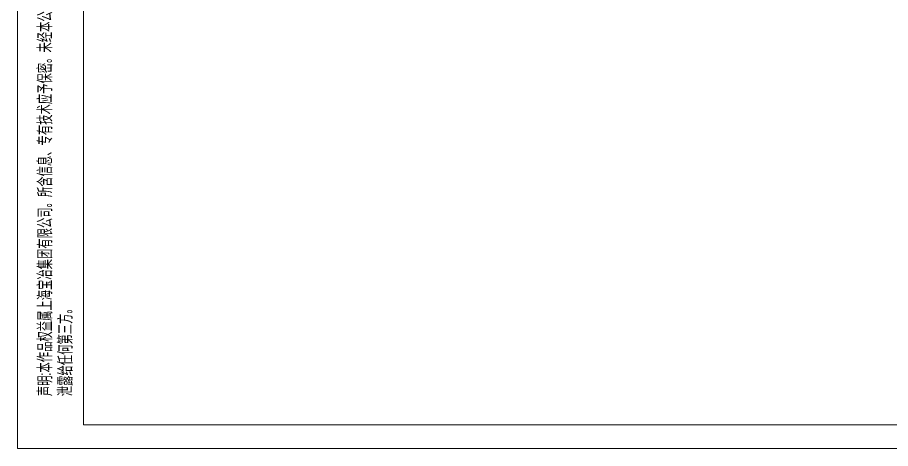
# Model space of a CAD drawing. Header units: millimetres. Extents: x 5 to 599, y 5 to 425.
# Drawn here: x 5 to 176.7, y 5 to 89.7 of the extents above; entities that cross this region are included whole.
import ezdxf

# ---------------------------------------------------------------- set-up
doc = ezdxf.new("R2010")
doc.units = ezdxf.units.MM
doc.linetypes.add('XKITLINE00', pattern=[0])
doc.layers.add('DrawingSheet', color=5, linetype='Continuous', lineweight=0)
doc.layers.add('OtherObjectType', color=1, linetype='Continuous', lineweight=0)
doc.styles.add('$TD_AUDIT_GENERATED_(8D)', font='ARIAL.TTF')

# ---------------------------------------------------------------- blocks, each defined once
blk = doc.blocks.new('*A1')
at = {"layer": 'DrawingSheet', "color": 5, "linetype": 'XKITLINE00', "lineweight": 0}
for p, q in [((5, 425), (5, 5)), ((5, 5), (599, 5))]:
    blk.add_line(p, q, dxfattribs=at)
blk = doc.blocks.new('*A3')
at = {"layer": 'OtherObjectType', "color": 7, "linetype": 'XKITLINE00', "lineweight": 0}
for p, q in [((5, 5), (5, 425)), ((18, 9.65), (18, 420.35)), ((594.03, 9.65), (18, 9.65)), ((5, 5), (599, 5))]:
    blk.add_line(p, q, dxfattribs=at)
at = {"layer": 'OtherObjectType', "color": 3, "style": '$TD_AUDIT_GENERATED_(8D)', "width": 0.595}
for s, p in [('声明:本作品权益属上海宝冶集团有限公司。所含信息、专有技术应予保密。未经本公司书面许可，不得修改、复制、提供或', (11.6, 15.3)), ('泄露给任何第三方。', (15.6, 15.3))]:
    blk.add_text(s, height=2.5, rotation=90, dxfattribs=at).set_placement(p)

msp = doc.modelspace()

# ---------------------------------------------------------------- block references
at = {"lineweight": 0}
for name in ['*A1', '*A3']:
    msp.add_blockref(name, (0, 0), dxfattribs=at)

doc.saveas('drawing.dxf')
